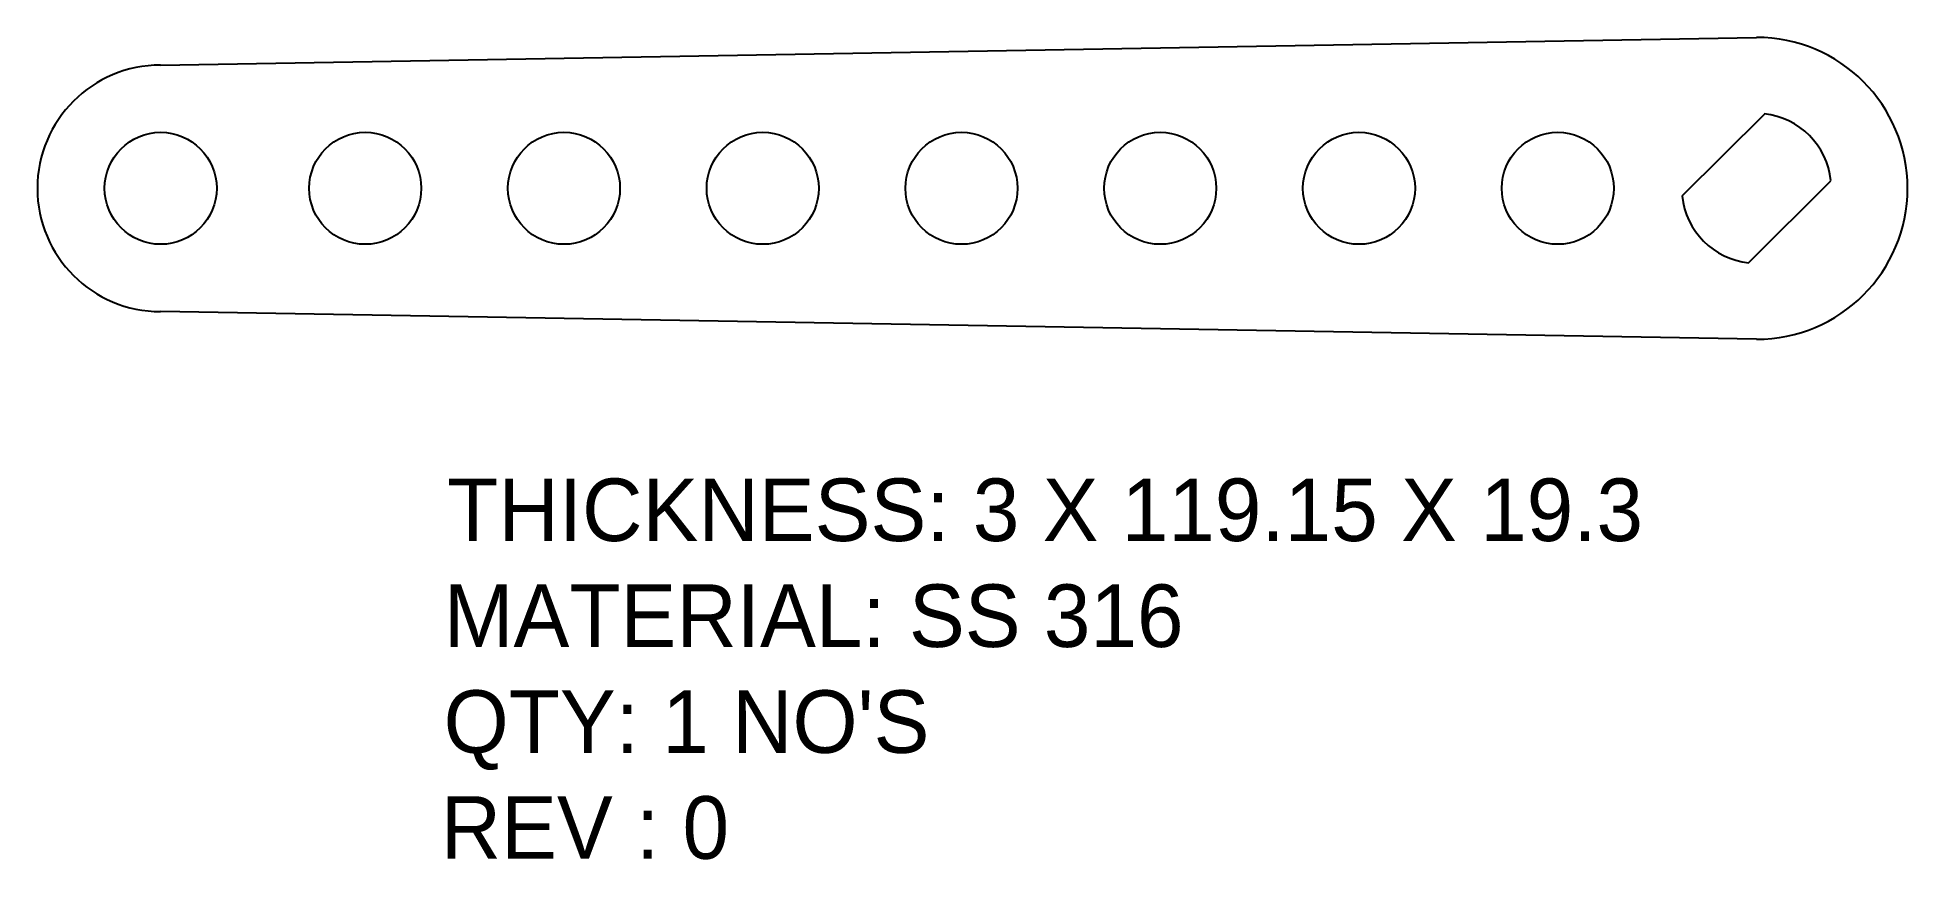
# Model space of a CAD drawing. Header units: inches. Extents: x 2471 to 2591, y -218 to -165.
import ezdxf

# ---------------------------------------------------------------- set-up
doc = ezdxf.new("R2010")
doc.units = ezdxf.units.IN
doc.header["$MEASUREMENT"] = 0
doc.layers.add('LaserCutting', color=3, linetype='Continuous')

msp = doc.modelspace()

# ---------------------------------------------------------------- linework, layer by layer
at = {"layer": 'LaserCutting'}
for p, q in [((2478.88, -167.21), (2580.85, -165.43)), ((2576.1, -175.57), (2581.35, -170.33)), ((2580.36, -179.83), (2585.6, -174.59)), ((2580.85, -184.73), (2478.88, -182.96))]:
    msp.add_line(p, q, dxfattribs=at)
for centre in [(2478.88, -175.08), (2491.95, -175.08), (2504.65, -175.08), (2517.35, -175.08), (2530.05, -175.08), (2542.75, -175.08), (2555.45, -175.08), (2568.15, -175.08)]:
    msp.add_circle(centre, 3.58, dxfattribs=at)
for centre, radius, start, end in [((2580.85, -175.08), 9.65, 270, 90), ((2478.88, -175.08), 7.88, 90, 270), ((2580.85, -175.08), 4.78, 5.9228, 84.0772), ((2580.85, -175.08), 4.78, 185.9228, 264.0772)]:
    msp.add_arc(centre, radius, start, end, dxfattribs=at)

# ---------------------------------------------------------------- texts
at = {"color": 7}
for s, p in [('THICKNESS: 3 X 119.15 X 19.3', (2497.19, -197.63)), ('MATERIAL: SS 316', (2496.97, -204.4)), ("QTY: 1 NO'S", (2496.96, -211.17)), ('REV : 0', (2496.77, -217.94))]:
    msp.add_text(s, height=4, dxfattribs=at).set_placement(p)

doc.saveas('drawing.dxf')
